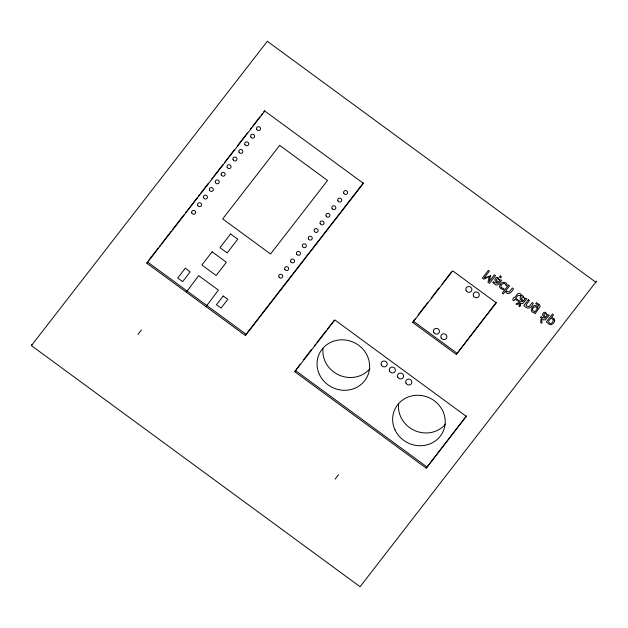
<?xml version="1.0" encoding="UTF-8"?>
<svg xmlns="http://www.w3.org/2000/svg" width="628" height="628" viewBox="0 0 628 628"><rect width="100%" height="100%" fill="white"/><g stroke="black" fill="none" stroke-linecap="round" stroke-linejoin="round"><path stroke-width="0.94" d="M596.6 281.101L360.095 586.717L31.4 345.62L31.981 344.34M146.842 263.211L147.423 261.931L246.035 334.261L245.454 335.54L146.842 263.211L264.804 111.038L363.416 183.368L245.454 335.54M186.288 292.146L198.668 275.645L218.387 290.112L206.008 306.605M294.752 371.705L334.865 319.966L466.337 416.411L426.231 468.143L294.752 371.705L300.129 364.248M412.729 322.447L452.717 270.864L496.301 302.829L456.313 354.42L412.729 322.447L415.1 318.859M456.313 354.42L496.285 302.327M426.231 468.143L466.321 415.901M537.529 306.849L538.651 305.365L535.747 303.662L536.477 302.602L539.625 304.792L540.104 306.574L535.127 313.78L534.263 312.76C526.719 311.629 535.464 300.522 537.976 307.963M31.4 345.62L267.324 41.283L596.019 282.38M148.624 260.385L158.201 248.029M159.402 246.482L160.595 244.936M161.796 243.397L171.373 231.033M172.574 229.487L183.949 214.815M185.747 212.5L197.121 197.82M198.322 196.274L199.523 194.727M200.717 193.189L208.504 183.141M211.495 179.278L212.696 177.74M213.889 176.193L222.877 164.607M224.667 162.291L234.252 149.927M237.243 146.065L247.424 132.932M250.415 129.07L251.616 127.531M252.809 125.985L260 116.714M261.193 115.167L262.394 113.621M263.595 112.082L264.788 110.536M246.035 334.261L363.4 182.866M303.716 359.616L311.504 349.576M314.495 345.714L315.688 344.175M316.889 342.629L326.466 330.273M327.659 328.727L334.245 320.233M418.083 315.013L427.637 302.688M431.216 298.072L438.972 288.064M441.955 284.209L451.508 271.893M499.158 279.758L501.701 280.151L497.729 284.924L495.68 284.924L492.807 282.545L493.639 281.595L494.401 282.616L497.682 283.204L495.225 280.716L494.88 279.397L496.128 277.545L497.894 277.317L499.543 280.81L498.287 282.419L496.183 279.923L497.329 278.502L498.412 278.895M524.364 298.245L526.9 298.638L522.936 303.41L520.887 303.41L518.712 301.817L518.014 301.032L518.846 300.082L519.607 301.102L522.889 301.691L520.431 299.203L520.078 297.884L521.523 294.775L519.631 293.3L517.574 293.865L514.693 297.523L513.351 297.805L512.77 300.003L513.822 300.773L515.117 299.109L517.064 300.529L517.692 299.721L515.745 298.292L517.888 295.529L523.093 295.804L524.741 299.297L523.493 300.906L521.381 298.41L522.527 296.989L523.619 297.382M546.768 314.683L549.304 315.068L545.34 319.848L543.291 319.84L540.418 317.47L541.25 316.52L542.011 317.54L545.292 318.121L542.835 315.633L542.482 314.322L543.73 312.461L545.504 312.242L547.145 315.727L545.897 317.344L543.793 314.848L544.939 313.427L546.022 313.819M413.31 321.167L456.894 353.14M295.341 370.426L426.812 466.871M445.535 424.12A26.572 24.955 24.5 0 1 415.014 430.698A26.572 24.955 24.5 0 1 398.584 404.04M369.939 368.667A26.572 24.955 24.5 0 1 339.418 375.246A26.572 24.955 24.5 0 1 322.988 348.587M338.571 474.658A28.613 2.127 -53.7 0 1 335.109 479.117M141.355 329.998A28.613 2.127 -53.7 0 1 137.893 334.457M532.56 308.874L532.458 310.216L534.883 311.959L537.348 308.772L535.778 306.77L533.894 307.1L532.56 308.874M553.425 319.778L552.679 322.172L551.141 323.459L549.987 323.42L548.88 322.368L548.448 321.308L550.999 318.019L553.425 319.778M520.424 304.988L519.772 306.754L518.861 306.087L519.403 304.886L518.948 304.078L517.998 303.866L516.977 304.706L516.067 304.038L516.813 303.316L519.725 302.704L520.424 304.988M541.069 319.652L540.567 322.337L541.933 323.334L541.909 320.264L541.069 319.652M500.006 284.57L499.566 286.674L500.037 287.93L503.264 289.924L504.119 288.825L501.081 287.467L501.003 285.646L501.599 284.617L503.318 283.369L504.669 283.511L506.364 285.803L507.275 284.751C505.94 281.54 501.395 281.328 500.006 284.57M490.586 275.347L489.243 281.485L494.417 274.813L495.531 275.629L489.526 283.369L487.98 282.239L489.306 276.446L490.586 275.347M554.689 320.924L553.684 323.075L551.431 324.755L549.139 324.315L546.289 321.968L552.452 314.016L553.504 314.793L551.62 317.226L554.375 318.946L554.689 320.924M279.68 145.366L222.681 218.897L270.535 254.002L327.533 180.472L279.68 145.366M185.315 268.227L177.724 278.023L182.622 281.619L190.213 271.822L185.315 268.227M212.107 251.804L201.871 265.016L216.134 275.48L226.37 262.269L212.107 251.804M230.594 233.969L219.981 247.668L227.148 252.927L237.761 239.229L230.594 233.969M223.215 296L216.44 304.729L221.04 308.105L227.815 299.375L223.215 296M488.364 270.37L482.359 278.11L483.874 279.224L489.306 276.446L484.227 277.804L489.4 271.131L488.364 270.37M500.28 275.998L499.495 277.011L500.697 277.89L501.489 276.877L500.28 275.998M508.492 285.128L502.219 293.221L503.271 293.998L505.54 291.07C506.859 296.502 512.487 292.067 513.421 288.747L512.362 287.969L509.182 291.996L506.608 291.353L506.184 290.246L509.544 285.905L508.492 285.128M528.384 299.721L523.878 305.53C527.504 309.73 530.903 308.607 533.313 303.34L532.261 302.57L529.074 306.59L526.5 305.946L526.076 304.839L529.443 300.498L528.384 299.721M343.783 193.204A2.041 1.923 24.5 0 0 347.268 193.691A2.041 1.923 24.5 0 0 345.824 190.567A2.041 1.923 24.5 0 0 343.783 193.204M337.888 200.811A2.041 1.923 24.5 0 0 341.373 201.298A2.041 1.923 24.5 0 0 339.929 198.173A2.041 1.923 24.5 0 0 337.888 200.811M332.212 208.794A2.041 1.923 24.5 0 0 335.69 208.551A2.041 1.923 24.5 0 0 333.586 205.764A2.041 1.923 24.5 0 0 332.212 208.794M326.089 216.024A2.041 1.923 24.5 0 0 329.574 216.519A2.041 1.923 24.5 0 0 328.13 213.394A2.041 1.923 24.5 0 0 326.089 216.024M320.186 223.639A2.041 1.923 24.5 0 0 323.679 224.125A2.041 1.923 24.5 0 0 322.235 221.001A2.041 1.923 24.5 0 0 320.186 223.639M314.338 231.332A2.041 1.923 24.5 0 0 317.831 231.661A2.041 1.923 24.5 0 0 316.237 228.6A2.041 1.923 24.5 0 0 314.338 231.332M308.395 238.852A2.041 1.923 24.5 0 0 311.881 239.346A2.041 1.923 24.5 0 0 310.436 236.214A2.041 1.923 24.5 0 0 308.395 238.852M302.492 246.459A2.041 1.923 24.5 0 0 305.985 246.953A2.041 1.923 24.5 0 0 304.541 243.829A2.041 1.923 24.5 0 0 302.492 246.459M296.809 254.434A2.041 1.923 24.5 0 0 300.294 254.214A2.041 1.923 24.5 0 0 298.214 251.42A2.041 1.923 24.5 0 0 296.809 254.434M290.819 261.9A2.041 1.923 24.5 0 0 294.32 261.97A2.041 1.923 24.5 0 0 292.491 259.026A2.041 1.923 24.5 0 0 290.819 261.9M284.845 269.381A2.041 1.923 24.5 0 0 288.346 269.695A2.041 1.923 24.5 0 0 286.737 266.641A2.041 1.923 24.5 0 0 284.845 269.381M279.005 277.097A2.041 1.923 24.5 0 0 282.514 277.207A2.041 1.923 24.5 0 0 280.716 274.24A2.041 1.923 24.5 0 0 279.005 277.097M256.679 129.313A2.041 1.923 24.5 0 0 260.165 129.8A2.041 1.923 24.5 0 0 258.72 126.675A2.041 1.923 24.5 0 0 256.679 129.313M250.784 136.92A2.041 1.923 24.5 0 0 254.269 137.406A2.041 1.923 24.5 0 0 252.825 134.282A2.041 1.923 24.5 0 0 250.784 136.92M244.881 144.526A2.041 1.923 24.5 0 0 248.366 145.021A2.041 1.923 24.5 0 0 246.922 141.889A2.041 1.923 24.5 0 0 244.881 144.526M238.985 152.133A2.041 1.923 24.5 0 0 242.471 152.628A2.041 1.923 24.5 0 0 241.026 149.503A2.041 1.923 24.5 0 0 238.985 152.133M233.082 159.748A2.041 1.923 24.5 0 0 236.575 160.234A2.041 1.923 24.5 0 0 235.131 157.11A2.041 1.923 24.5 0 0 233.082 159.748M227.187 167.354A2.041 1.923 24.5 0 0 230.672 167.841A2.041 1.923 24.5 0 0 229.228 164.717A2.041 1.923 24.5 0 0 227.187 167.354M221.291 174.961A2.041 1.923 24.5 0 0 224.777 175.455A2.041 1.923 24.5 0 0 223.333 172.323A2.041 1.923 24.5 0 0 221.291 174.961M215.388 182.567A2.041 1.923 24.5 0 0 218.882 183.062A2.041 1.923 24.5 0 0 217.437 179.938A2.041 1.923 24.5 0 0 215.388 182.567M209.493 190.182A2.041 1.923 24.5 0 0 212.978 190.669A2.041 1.923 24.5 0 0 211.534 187.544A2.041 1.923 24.5 0 0 209.493 190.182M203.598 197.789A2.041 1.923 24.5 0 0 207.083 198.275A2.041 1.923 24.5 0 0 205.639 195.151A2.041 1.923 24.5 0 0 203.598 197.789M197.694 205.395A2.041 1.923 24.5 0 0 201.188 205.89A2.041 1.923 24.5 0 0 199.743 202.758A2.041 1.923 24.5 0 0 197.694 205.395M191.799 213.002A2.041 1.923 24.5 0 0 195.284 213.496A2.041 1.923 24.5 0 0 193.84 210.372A2.041 1.923 24.5 0 0 191.799 213.002M394.965 429.803A26.572 24.955 24.5 0 0 440.291 436.177A26.572 24.955 24.5 0 0 421.529 395.538A26.572 24.955 24.5 0 0 394.965 429.803M319.369 374.351A26.572 24.955 24.5 0 0 364.695 380.725A26.572 24.955 24.5 0 0 345.926 340.086A26.572 24.955 24.5 0 0 319.369 374.351M381.337 365.041A3.109 2.92 24.5 0 0 386.636 365.786A3.109 2.92 24.5 0 0 384.446 361.037A3.109 2.92 24.5 0 0 381.337 365.041M389.556 371.07A3.109 2.92 24.5 0 0 394.855 371.815A3.109 2.92 24.5 0 0 392.657 367.066A3.109 2.92 24.5 0 0 389.556 371.07M397.775 377.098A3.109 2.92 24.5 0 0 403.074 377.844A3.109 2.92 24.5 0 0 400.876 373.095A3.109 2.92 24.5 0 0 397.775 377.098M405.986 383.127A3.109 2.92 24.5 0 0 411.285 383.873A3.109 2.92 24.5 0 0 409.095 379.116A3.109 2.92 24.5 0 0 405.986 383.127M441.194 337.974A3.069 2.881 24.5 0 0 446.445 338.335A3.069 2.881 24.5 0 0 443.925 333.798A3.069 2.881 24.5 0 0 441.194 337.974M433.862 332.691A3.069 2.881 24.5 0 0 439.113 332.73A3.069 2.881 24.5 0 0 436.311 328.342A3.069 2.881 24.5 0 0 433.862 332.691M466.102 290.481A3.069 2.881 24.5 0 0 471.33 291.211A3.069 2.881 24.5 0 0 469.171 286.525A3.069 2.881 24.5 0 0 466.102 290.481M473.528 295.929A3.069 2.881 24.5 0 0 478.764 296.667A3.069 2.881 24.5 0 0 476.597 291.973A3.069 2.881 24.5 0 0 473.528 295.929"/></g></svg>
